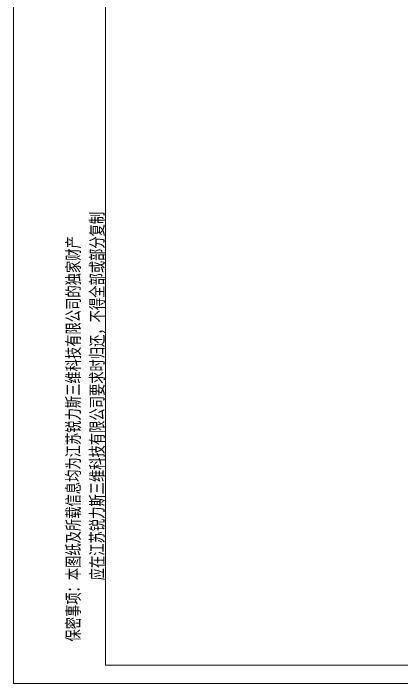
# Paper-space layout 'A3_1' of a CAD drawing. Header units: millimetres. Extents: x 0 to 420, y 0 to 297.
# Drawn here: x 0 to 105.5, y 0 to 182.3 of the extents above; entities that cross this region are included whole.
import ezdxf

# ---------------------------------------------------------------- set-up
doc = ezdxf.new("R2010")
doc.units = ezdxf.units.MM
doc.layers.add('170', color=7, linetype='Continuous', true_color=0xffffff)
doc.styles.add('宋体', font='')
doc.styles.get('宋体').set_extended_font_data('宋体')

psp = doc.layouts.new('A3_1')

# ---------------------------------------------------------------- linework, layer by layer
at = {"layer": '170', "color": 80, "linetype": 'Continuous', "lineweight": 13}
for p, q in [((0, 297), (0, 0)), ((0, 0), (420, 0))]:
    psp.add_line(p, q, dxfattribs=at)
at = {"layer": '170', "color": 80, "linetype": 'Continuous', "lineweight": 18}
for p, q in [((25, 292), (25, 5)), ((25, 5), (415, 5))]:
    psp.add_line(p, q, dxfattribs=at)

# ---------------------------------------------------------------- texts
at = {"layer": '170', "color": 5, "linetype": 'Continuous', "lineweight": 13, "char_height": 3.5, "attachment_point": 7, "rotation": 90, "line_spacing_factor": 1.12395, "style": '宋体'}
for s, insert in [('\\f宋体|b0|i0;\\W0.7000;          应在江苏锐力斯三维科技有限公司要求时归还，不得全部或部分复制', (24.99, 11.44)), ('\\f宋体|b0|i0;\\W0.7000;保密事项：本图纸及所载信息均为江苏锐力斯三维科技有限公司的独家财产', (18.46, 11.44))]:
    psp.add_mtext(s, dxfattribs=dict(at, insert=insert))

doc.saveas('drawing.dxf')
